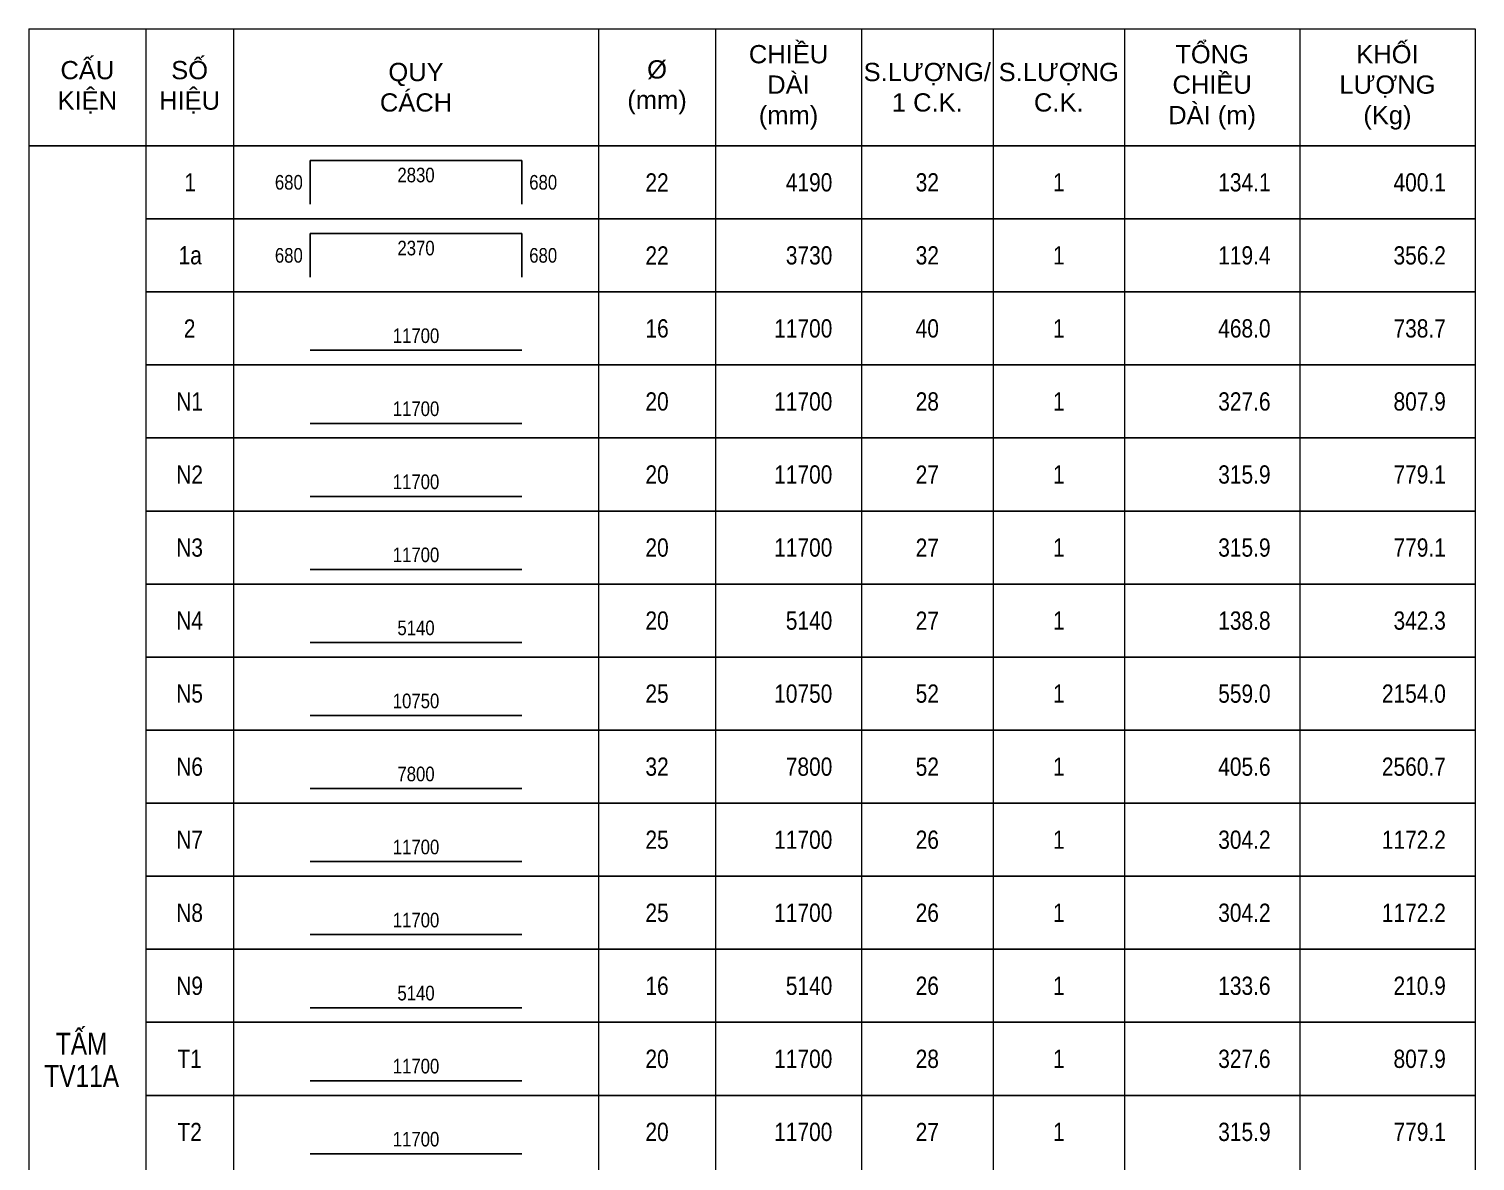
# Model space of a CAD drawing. Header units: millimetres. Extents: x -143483 to 1166745, y -1448440 to -1202244.
# Drawn here: x 521557 to 538057, y -1399673 to -1386757 of the extents above; entities that cross this region are included whole.
import ezdxf
from ezdxf.enums import TextEntityAlignment as Align

# ---------------------------------------------------------------- set-up
doc = ezdxf.new("R2010")
doc.units = ezdxf.units.MM
doc.header["$LTSCALE"] = 30
doc.layers.get('0').update_dxf_attribs({"lineweight": 9})
for name, color, linetype in [('ccu12-Dai', 6, 'Continuous'), ('ccu12-Manh', 8, 'Continuous'), ('ccu12-Text', 31, 'Continuous'), ('ccu12-Thay', 7, 'Continuous'), ('TEXT', 31, 'Continuous'), ('THEP', 4, 'Continuous')]:
    doc.layers.add(name, color=color, linetype=linetype)
doc.styles.add('ARIAL', font='arial_0.ttf')
doc.styles.add('Arial Narrow', font='ARIALN.TTF')
doc.styles.add('ccu11_simli', font='vnsimli.shx', dxfattribs={"width": 0.8})
doc.styles.add('ROMANS', font='arial_0.ttf', dxfattribs={"width": 0.8})

# ---------------------------------------------------------------- blocks, each defined once
blk = doc.blocks.new('TK_1')
at = {"layer": 'THEP'}
blk.add_lwpolyline([(2250, -800), (5150, -800)], dxfattribs=at)
at = {"layer": 'TEXT', "style": 'ROMANS', "width": 0.8}
for tag, p in [('SH', (600, -500)), ('DK', (7000, -500)), ('SL', (10700, -500)), ('SCK', (12500, -500))]:
    blk.add_attdef(tag, text='', height=250, dxfattribs=at).set_placement(p, align=Align.MIDDLE)
for tag, p in [('L', (9400, -500)), ('LA', (15400, -500)), ('KL', (17800, -500))]:
    blk.add_attdef(tag, text='', height=250, dxfattribs=at).set_placement(p, align=Align.MIDDLE_RIGHT)
blk.add_attdef('L1', text='', height=200, dxfattribs=at).set_placement((3700, -700), align=Align.CENTER)
blk = doc.blocks.new('TK_3')
at = {"layer": 'THEP'}
for p, q in [((2250, -200), (2250, -800)), ((5150, -200), (5150, -800))]:
    blk.add_line(p, q, dxfattribs=at)
blk.add_lwpolyline([(2250, -200), (5150, -200)], dxfattribs=at)
at = {"layer": 'TEXT', "style": 'ccu11_simli', "width": 0.8}
for tag, p in [('SH', (608, -500)), ('DK', (7000, -500)), ('SL', (10700, -500)), ('SCK', (12500, -500))]:
    blk.add_attdef(tag, text='', height=250, dxfattribs=at).set_placement(p, align=Align.MIDDLE)
blk.add_attdef('L2', text='', height=200, dxfattribs=at).set_placement((3700, -300), align=Align.TOP_CENTER)
for tag, height, p in [('L', 250, (9400, -500)), ('LA', 250, (15400, -500)), ('KL', 250, (17800, -500)), ('L1', 200, (2150, -500))]:
    blk.add_attdef(tag, text='', height=height, dxfattribs=at).set_placement(p, align=Align.MIDDLE_RIGHT)
blk.add_attdef('L3', text='', height=200, dxfattribs=at).set_placement((5250, -500), align=Align.MIDDLE_LEFT)

msp = doc.modelspace()

# ---------------------------------------------------------------- linework, layer by layer
for p, q in [((521557.22, -1386756.62), (538057.22, -1386756.62)), ((521557.22, -1386756.62), (521557.22, -1413923.29)), ((522890.56, -1386756.62), (522890.56, -1413923.29)), ((523890.56, -1386756.62), (523890.56, -1413923.29)), ((528057.22, -1386756.62), (528057.22, -1413923.29)), ((529390.56, -1386756.62), (529390.56, -1413923.29)), ((531057.22, -1386756.62), (531057.22, -1413923.29)), ((532557.22, -1386756.62), (532557.22, -1413923.29)), ((534057.22, -1386756.62), (534057.22, -1413923.29)), ((536057.22, -1386756.62), (536057.22, -1413923.29)), ((538057.22, -1386756.62), (538057.22, -1413923.29))]:
    msp.add_line(p, q)
at = {"layer": 'ccu12-Manh'}
for p, q in [((522890.56, -1388923.29), (538057.22, -1388923.29)), ((522890.56, -1389756.62), (538057.22, -1389756.62)), ((522890.56, -1390589.96), (538057.22, -1390589.96)), ((522890.56, -1391423.29), (538057.22, -1391423.29)), ((522890.56, -1392256.62), (538057.22, -1392256.62)), ((522890.56, -1393089.96), (538057.22, -1393089.96)), ((522890.56, -1393923.29), (538057.22, -1393923.29)), ((522890.56, -1394756.63), (538057.22, -1394756.63)), ((522890.56, -1395589.96), (538057.22, -1395589.96)), ((522890.56, -1396423.29), (538057.22, -1396423.29)), ((522890.56, -1397256.63), (538057.22, -1397256.63)), ((522890.56, -1398089.96), (538057.22, -1398089.96)), ((522890.56, -1398923.29), (538057.22, -1398923.29))]:
    msp.add_line(p, q, dxfattribs=at)
at = {"layer": 'ccu12-Thay'}
msp.add_line((521557.22, -1388089.96), (538057.22, -1388089.96), dxfattribs=at)

# ---------------------------------------------------------------- block references
at = {"layer": 'ccu12-Dai', "ltscale": 10000}
ref = msp.add_blockref('TK_3', (522890.56, -1388089.96), dxfattribs=dict(at, xscale=0.833333338333486, yscale=0.833333338333486, zscale=0.833333338333486))
ref.add_attrib('SH', '1', dxfattribs={"layer": 'TEXT', "color": 1, "ltscale": 10000, "height": 208.33, "style": 'Arial Narrow'}).set_placement((523397.22, -1388506.62), align=Align.MIDDLE)
ref.add_attrib('DK', '22', dxfattribs={"layer": 'TEXT', "color": 1, "ltscale": 10000, "height": 208.333, "style": 'Arial Narrow'}).set_placement((528723.89, -1388506.62), align=Align.MIDDLE)
ref.add_attrib('L', '4190', dxfattribs={"layer": 'TEXT', "ltscale": 10000, "height": 208.333, "style": 'Arial Narrow'}).set_placement((530723.89, -1388506.62), align=Align.MIDDLE_RIGHT)
ref.add_attrib('SL', '32', dxfattribs={"layer": 'TEXT', "color": 1, "ltscale": 10000, "height": 208.333, "style": 'Arial Narrow'}).set_placement((531807.22, -1388506.62), align=Align.MIDDLE)
ref.add_attrib('SCK', '1', dxfattribs={"layer": 'TEXT', "color": 1, "ltscale": 10000, "height": 208.33, "style": 'Arial Narrow'}).set_placement((533307.22, -1388506.62), align=Align.MIDDLE)
ref.add_attrib('LA', '134.1', dxfattribs={"layer": 'TEXT', "ltscale": 10000, "height": 208.333, "style": 'Arial Narrow'}).set_placement((535723.89, -1388506.62), align=Align.MIDDLE_RIGHT)
ref.add_attrib('KL', '400.1', dxfattribs={"layer": 'TEXT', "ltscale": 10000, "height": 208.333, "style": 'Arial Narrow'}).set_placement((537723.89, -1388506.62), align=Align.MIDDLE_RIGHT)
ref.add_attrib('L1', '680', dxfattribs={"layer": 'TEXT', "ltscale": 10000, "height": 166.667, "style": 'Arial Narrow'}).set_placement((524682.22, -1388506.62), align=Align.MIDDLE_RIGHT)
ref.add_attrib('L2', '2830', dxfattribs={"layer": 'TEXT', "ltscale": 10000, "height": 166.667, "style": 'Arial Narrow'}).set_placement((525973.89, -1388339.96), align=Align.TOP_CENTER)
ref.add_attrib('L3', '680', dxfattribs={"layer": 'TEXT', "ltscale": 10000, "height": 166.667, "style": 'Arial Narrow'}).set_placement((527265.56, -1388506.62), align=Align.MIDDLE_LEFT)
ref = msp.add_blockref('TK_3', (522890.56, -1388923.29), dxfattribs=dict(at, xscale=0.833333338333486, yscale=0.833333338333486, zscale=0.833333338333486))
ref.add_attrib('SH', '1a', dxfattribs={"layer": 'TEXT', "color": 1, "ltscale": 10000, "height": 208.333, "style": 'Arial Narrow'}).set_placement((523397.22, -1389339.96), align=Align.MIDDLE)
ref.add_attrib('DK', '22', dxfattribs={"layer": 'TEXT', "color": 1, "ltscale": 10000, "height": 208.333, "style": 'Arial Narrow'}).set_placement((528723.89, -1389339.96), align=Align.MIDDLE)
ref.add_attrib('L', '3730', dxfattribs={"layer": 'TEXT', "ltscale": 10000, "height": 208.333, "style": 'Arial Narrow'}).set_placement((530723.89, -1389339.96), align=Align.MIDDLE_RIGHT)
ref.add_attrib('SL', '32', dxfattribs={"layer": 'TEXT', "color": 1, "ltscale": 10000, "height": 208.333, "style": 'Arial Narrow'}).set_placement((531807.22, -1389339.96), align=Align.MIDDLE)
ref.add_attrib('SCK', '1', dxfattribs={"layer": 'TEXT', "color": 1, "ltscale": 10000, "height": 208.33, "style": 'Arial Narrow'}).set_placement((533307.22, -1389339.96), align=Align.MIDDLE)
ref.add_attrib('LA', '119.4', dxfattribs={"layer": 'TEXT', "ltscale": 10000, "height": 208.333, "style": 'Arial Narrow'}).set_placement((535723.89, -1389339.96), align=Align.MIDDLE_RIGHT)
ref.add_attrib('KL', '356.2', dxfattribs={"layer": 'TEXT', "ltscale": 10000, "height": 208.333, "style": 'Arial Narrow'}).set_placement((537723.89, -1389339.96), align=Align.MIDDLE_RIGHT)
ref.add_attrib('L1', '680', dxfattribs={"layer": 'TEXT', "ltscale": 10000, "height": 166.667, "style": 'Arial Narrow'}).set_placement((524682.22, -1389339.96), align=Align.MIDDLE_RIGHT)
ref.add_attrib('L2', '2370', dxfattribs={"layer": 'TEXT', "ltscale": 10000, "height": 166.667, "style": 'Arial Narrow'}).set_placement((525973.89, -1389173.29), align=Align.TOP_CENTER)
ref.add_attrib('L3', '680', dxfattribs={"layer": 'TEXT', "ltscale": 10000, "height": 166.667, "style": 'Arial Narrow'}).set_placement((527265.56, -1389339.96), align=Align.MIDDLE_LEFT)
ref = msp.add_blockref('TK_1', (522890.56, -1389756.62), dxfattribs=dict(at, xscale=0.833333338333486, yscale=0.833333338333486, zscale=0.833333338333486))
ref.add_attrib('SH', '2', dxfattribs={"layer": 'TEXT', "color": 1, "ltscale": 10000, "height": 208.33, "style": 'Arial Narrow'}).set_placement((523390.56, -1390173.29), align=Align.MIDDLE)
ref.add_attrib('DK', '16', dxfattribs={"layer": 'TEXT', "color": 1, "ltscale": 10000, "height": 208.333, "style": 'Arial Narrow'}).set_placement((528723.89, -1390173.29), align=Align.MIDDLE)
ref.add_attrib('L', '11700', dxfattribs={"layer": 'TEXT', "ltscale": 10000, "height": 208.333, "style": 'Arial Narrow'}).set_placement((530723.89, -1390173.29), align=Align.MIDDLE_RIGHT)
ref.add_attrib('SL', '40', dxfattribs={"layer": 'TEXT', "color": 1, "ltscale": 10000, "height": 208.333, "style": 'Arial Narrow'}).set_placement((531807.22, -1390173.29), align=Align.MIDDLE)
ref.add_attrib('SCK', '1', dxfattribs={"layer": 'TEXT', "color": 1, "ltscale": 10000, "height": 208.33, "style": 'Arial Narrow'}).set_placement((533307.22, -1390173.29), align=Align.MIDDLE)
ref.add_attrib('LA', '468.0', dxfattribs={"layer": 'TEXT', "ltscale": 10000, "height": 208.333, "style": 'Arial Narrow'}).set_placement((535723.89, -1390173.29), align=Align.MIDDLE_RIGHT)
ref.add_attrib('KL', '738.7', dxfattribs={"layer": 'TEXT', "ltscale": 10000, "height": 208.333, "style": 'Arial Narrow'}).set_placement((537723.89, -1390173.29), align=Align.MIDDLE_RIGHT)
ref.add_attrib('L1', '11700', dxfattribs={"layer": 'TEXT', "ltscale": 10000, "height": 166.667, "style": 'Arial Narrow'}).set_placement((525973.89, -1390339.96), align=Align.CENTER)
ref = msp.add_blockref('TK_1', (522890.56, -1390589.96), dxfattribs=dict(at, xscale=0.833333338333486, yscale=0.833333338333486, zscale=0.833333338333486))
ref.add_attrib('SH', 'N1', dxfattribs={"layer": 'TEXT', "color": 1, "ltscale": 10000, "height": 208.333, "style": 'Arial Narrow'}).set_placement((523390.56, -1391006.62), align=Align.MIDDLE)
ref.add_attrib('DK', '20', dxfattribs={"layer": 'TEXT', "color": 1, "ltscale": 10000, "height": 208.333, "style": 'Arial Narrow'}).set_placement((528723.89, -1391006.62), align=Align.MIDDLE)
ref.add_attrib('L', '11700', dxfattribs={"layer": 'TEXT', "ltscale": 10000, "height": 208.333, "style": 'Arial Narrow'}).set_placement((530723.89, -1391006.62), align=Align.MIDDLE_RIGHT)
ref.add_attrib('SL', '28', dxfattribs={"layer": 'TEXT', "color": 1, "ltscale": 10000, "height": 208.333, "style": 'Arial Narrow'}).set_placement((531807.22, -1391006.62), align=Align.MIDDLE)
ref.add_attrib('SCK', '1', dxfattribs={"layer": 'TEXT', "color": 1, "ltscale": 10000, "height": 208.33, "style": 'Arial Narrow'}).set_placement((533307.22, -1391006.62), align=Align.MIDDLE)
ref.add_attrib('LA', '327.6', dxfattribs={"layer": 'TEXT', "ltscale": 10000, "height": 208.333, "style": 'Arial Narrow'}).set_placement((535723.89, -1391006.62), align=Align.MIDDLE_RIGHT)
ref.add_attrib('KL', '807.9', dxfattribs={"layer": 'TEXT', "ltscale": 10000, "height": 208.333, "style": 'Arial Narrow'}).set_placement((537723.89, -1391006.62), align=Align.MIDDLE_RIGHT)
ref.add_attrib('L1', '11700', dxfattribs={"layer": 'TEXT', "ltscale": 10000, "height": 166.667, "style": 'Arial Narrow'}).set_placement((525973.89, -1391173.29), align=Align.CENTER)
ref = msp.add_blockref('TK_1', (522890.56, -1391423.29), dxfattribs=dict(at, xscale=0.833333338333486, yscale=0.833333338333486, zscale=0.833333338333486))
ref.add_attrib('SH', 'N2', dxfattribs={"layer": 'TEXT', "color": 1, "ltscale": 10000, "height": 208.333, "style": 'Arial Narrow'}).set_placement((523390.56, -1391839.96), align=Align.MIDDLE)
ref.add_attrib('DK', '20', dxfattribs={"layer": 'TEXT', "color": 1, "ltscale": 10000, "height": 208.333, "style": 'Arial Narrow'}).set_placement((528723.89, -1391839.96), align=Align.MIDDLE)
ref.add_attrib('L', '11700', dxfattribs={"layer": 'TEXT', "ltscale": 10000, "height": 208.333, "style": 'Arial Narrow'}).set_placement((530723.89, -1391839.96), align=Align.MIDDLE_RIGHT)
ref.add_attrib('SL', '27', dxfattribs={"layer": 'TEXT', "color": 1, "ltscale": 10000, "height": 208.333, "style": 'Arial Narrow'}).set_placement((531807.22, -1391839.96), align=Align.MIDDLE)
ref.add_attrib('SCK', '1', dxfattribs={"layer": 'TEXT', "color": 1, "ltscale": 10000, "height": 208.33, "style": 'Arial Narrow'}).set_placement((533307.22, -1391839.96), align=Align.MIDDLE)
ref.add_attrib('LA', '315.9', dxfattribs={"layer": 'TEXT', "ltscale": 10000, "height": 208.333, "style": 'Arial Narrow'}).set_placement((535723.89, -1391839.96), align=Align.MIDDLE_RIGHT)
ref.add_attrib('KL', '779.1', dxfattribs={"layer": 'TEXT', "ltscale": 10000, "height": 208.333, "style": 'Arial Narrow'}).set_placement((537723.89, -1391839.96), align=Align.MIDDLE_RIGHT)
ref.add_attrib('L1', '11700', dxfattribs={"layer": 'TEXT', "ltscale": 10000, "height": 166.667, "style": 'Arial Narrow'}).set_placement((525973.89, -1392006.62), align=Align.CENTER)
ref = msp.add_blockref('TK_1', (522890.56, -1392256.62), dxfattribs=dict(at, xscale=0.833333338333486, yscale=0.833333338333486, zscale=0.833333338333486))
ref.add_attrib('SH', 'N3', dxfattribs={"layer": 'TEXT', "color": 1, "ltscale": 10000, "height": 208.333, "style": 'Arial Narrow'}).set_placement((523390.56, -1392673.29), align=Align.MIDDLE)
ref.add_attrib('DK', '20', dxfattribs={"layer": 'TEXT', "color": 1, "ltscale": 10000, "height": 208.333, "style": 'Arial Narrow'}).set_placement((528723.89, -1392673.29), align=Align.MIDDLE)
ref.add_attrib('L', '11700', dxfattribs={"layer": 'TEXT', "ltscale": 10000, "height": 208.333, "style": 'Arial Narrow'}).set_placement((530723.89, -1392673.29), align=Align.MIDDLE_RIGHT)
ref.add_attrib('SL', '27', dxfattribs={"layer": 'TEXT', "color": 1, "ltscale": 10000, "height": 208.333, "style": 'Arial Narrow'}).set_placement((531807.22, -1392673.29), align=Align.MIDDLE)
ref.add_attrib('SCK', '1', dxfattribs={"layer": 'TEXT', "color": 1, "ltscale": 10000, "height": 208.33, "style": 'Arial Narrow'}).set_placement((533307.22, -1392673.29), align=Align.MIDDLE)
ref.add_attrib('LA', '315.9', dxfattribs={"layer": 'TEXT', "ltscale": 10000, "height": 208.333, "style": 'Arial Narrow'}).set_placement((535723.89, -1392673.29), align=Align.MIDDLE_RIGHT)
ref.add_attrib('KL', '779.1', dxfattribs={"layer": 'TEXT', "ltscale": 10000, "height": 208.333, "style": 'Arial Narrow'}).set_placement((537723.89, -1392673.29), align=Align.MIDDLE_RIGHT)
ref.add_attrib('L1', '11700', dxfattribs={"layer": 'TEXT', "ltscale": 10000, "height": 166.667, "style": 'Arial Narrow'}).set_placement((525973.89, -1392839.96), align=Align.CENTER)
ref = msp.add_blockref('TK_1', (522890.56, -1393089.96), dxfattribs=dict(at, xscale=0.833333338333486, yscale=0.833333338333486, zscale=0.833333338333486))
ref.add_attrib('SH', 'N4', dxfattribs={"layer": 'TEXT', "color": 1, "ltscale": 10000, "height": 208.333, "style": 'Arial Narrow'}).set_placement((523390.56, -1393506.62), align=Align.MIDDLE)
ref.add_attrib('DK', '20', dxfattribs={"layer": 'TEXT', "color": 1, "ltscale": 10000, "height": 208.333, "style": 'Arial Narrow'}).set_placement((528723.89, -1393506.62), align=Align.MIDDLE)
ref.add_attrib('L', '5140', dxfattribs={"layer": 'TEXT', "ltscale": 10000, "height": 208.333, "style": 'Arial Narrow'}).set_placement((530723.89, -1393506.62), align=Align.MIDDLE_RIGHT)
ref.add_attrib('SL', '27', dxfattribs={"layer": 'TEXT', "color": 1, "ltscale": 10000, "height": 208.333, "style": 'Arial Narrow'}).set_placement((531807.22, -1393506.62), align=Align.MIDDLE)
ref.add_attrib('SCK', '1', dxfattribs={"layer": 'TEXT', "color": 1, "ltscale": 10000, "height": 208.33, "style": 'Arial Narrow'}).set_placement((533307.22, -1393506.62), align=Align.MIDDLE)
ref.add_attrib('LA', '138.8', dxfattribs={"layer": 'TEXT', "ltscale": 10000, "height": 208.333, "style": 'Arial Narrow'}).set_placement((535723.89, -1393506.62), align=Align.MIDDLE_RIGHT)
ref.add_attrib('KL', '342.3', dxfattribs={"layer": 'TEXT', "ltscale": 10000, "height": 208.333, "style": 'Arial Narrow'}).set_placement((537723.89, -1393506.62), align=Align.MIDDLE_RIGHT)
ref.add_attrib('L1', '5140', dxfattribs={"layer": 'TEXT', "ltscale": 10000, "height": 166.667, "style": 'Arial Narrow'}).set_placement((525973.89, -1393673.29), align=Align.CENTER)
ref = msp.add_blockref('TK_1', (522890.56, -1393923.29), dxfattribs=dict(at, xscale=0.833333338333486, yscale=0.833333338333486, zscale=0.833333338333486))
ref.add_attrib('SH', 'N5', dxfattribs={"layer": 'TEXT', "color": 1, "ltscale": 10000, "height": 208.333, "style": 'Arial Narrow'}).set_placement((523390.56, -1394339.96), align=Align.MIDDLE)
ref.add_attrib('DK', '25', dxfattribs={"layer": 'TEXT', "color": 1, "ltscale": 10000, "height": 208.333, "style": 'Arial Narrow'}).set_placement((528723.89, -1394339.96), align=Align.MIDDLE)
ref.add_attrib('L', '10750', dxfattribs={"layer": 'TEXT', "ltscale": 10000, "height": 208.333, "style": 'Arial Narrow'}).set_placement((530723.89, -1394339.96), align=Align.MIDDLE_RIGHT)
ref.add_attrib('SL', '52', dxfattribs={"layer": 'TEXT', "color": 1, "ltscale": 10000, "height": 208.333, "style": 'Arial Narrow'}).set_placement((531807.22, -1394339.96), align=Align.MIDDLE)
ref.add_attrib('SCK', '1', dxfattribs={"layer": 'TEXT', "color": 1, "ltscale": 10000, "height": 208.33, "style": 'Arial Narrow'}).set_placement((533307.22, -1394339.96), align=Align.MIDDLE)
ref.add_attrib('LA', '559.0', dxfattribs={"layer": 'TEXT', "ltscale": 10000, "height": 208.333, "style": 'Arial Narrow'}).set_placement((535723.89, -1394339.96), align=Align.MIDDLE_RIGHT)
ref.add_attrib('KL', '2154.0', dxfattribs={"layer": 'TEXT', "ltscale": 10000, "height": 208.333, "style": 'Arial Narrow'}).set_placement((537723.89, -1394339.96), align=Align.MIDDLE_RIGHT)
ref.add_attrib('L1', '10750', dxfattribs={"layer": 'TEXT', "ltscale": 10000, "height": 166.667, "style": 'Arial Narrow'}).set_placement((525973.89, -1394506.62), align=Align.CENTER)
ref = msp.add_blockref('TK_1', (522890.56, -1394756.63), dxfattribs=dict(at, xscale=0.833333338333486, yscale=0.833333338333486, zscale=0.833333338333486))
ref.add_attrib('SH', 'N6', dxfattribs={"layer": 'TEXT', "color": 1, "ltscale": 10000, "height": 208.333, "style": 'Arial Narrow'}).set_placement((523390.56, -1395173.29), align=Align.MIDDLE)
ref.add_attrib('DK', '32', dxfattribs={"layer": 'TEXT', "color": 1, "ltscale": 10000, "height": 208.333, "style": 'Arial Narrow'}).set_placement((528723.89, -1395173.29), align=Align.MIDDLE)
ref.add_attrib('L', '7800', dxfattribs={"layer": 'TEXT', "ltscale": 10000, "height": 208.333, "style": 'Arial Narrow'}).set_placement((530723.89, -1395173.29), align=Align.MIDDLE_RIGHT)
ref.add_attrib('SL', '52', dxfattribs={"layer": 'TEXT', "color": 1, "ltscale": 10000, "height": 208.333, "style": 'Arial Narrow'}).set_placement((531807.22, -1395173.29), align=Align.MIDDLE)
ref.add_attrib('SCK', '1', dxfattribs={"layer": 'TEXT', "color": 1, "ltscale": 10000, "height": 208.33, "style": 'Arial Narrow'}).set_placement((533307.22, -1395173.29), align=Align.MIDDLE)
ref.add_attrib('LA', '405.6', dxfattribs={"layer": 'TEXT', "ltscale": 10000, "height": 208.333, "style": 'Arial Narrow'}).set_placement((535723.89, -1395173.29), align=Align.MIDDLE_RIGHT)
ref.add_attrib('KL', '2560.7', dxfattribs={"layer": 'TEXT', "ltscale": 10000, "height": 208.333, "style": 'Arial Narrow'}).set_placement((537723.89, -1395173.29), align=Align.MIDDLE_RIGHT)
ref.add_attrib('L1', '7800', dxfattribs={"layer": 'TEXT', "ltscale": 10000, "height": 166.667, "style": 'Arial Narrow'}).set_placement((525973.89, -1395339.96), align=Align.CENTER)
ref = msp.add_blockref('TK_1', (522890.56, -1395589.96), dxfattribs=dict(at, xscale=0.833333338333486, yscale=0.833333338333486, zscale=0.833333338333486))
ref.add_attrib('SH', 'N7', dxfattribs={"layer": 'TEXT', "color": 1, "ltscale": 10000, "height": 208.333, "style": 'Arial Narrow'}).set_placement((523390.56, -1396006.63), align=Align.MIDDLE)
ref.add_attrib('DK', '25', dxfattribs={"layer": 'TEXT', "color": 1, "ltscale": 10000, "height": 208.333, "style": 'Arial Narrow'}).set_placement((528723.89, -1396006.63), align=Align.MIDDLE)
ref.add_attrib('L', '11700', dxfattribs={"layer": 'TEXT', "ltscale": 10000, "height": 208.333, "style": 'Arial Narrow'}).set_placement((530723.89, -1396006.63), align=Align.MIDDLE_RIGHT)
ref.add_attrib('SL', '26', dxfattribs={"layer": 'TEXT', "color": 1, "ltscale": 10000, "height": 208.333, "style": 'Arial Narrow'}).set_placement((531807.22, -1396006.63), align=Align.MIDDLE)
ref.add_attrib('SCK', '1', dxfattribs={"layer": 'TEXT', "color": 1, "ltscale": 10000, "height": 208.33, "style": 'Arial Narrow'}).set_placement((533307.22, -1396006.63), align=Align.MIDDLE)
ref.add_attrib('LA', '304.2', dxfattribs={"layer": 'TEXT', "ltscale": 10000, "height": 208.333, "style": 'Arial Narrow'}).set_placement((535723.89, -1396006.63), align=Align.MIDDLE_RIGHT)
ref.add_attrib('KL', '1172.2', dxfattribs={"layer": 'TEXT', "ltscale": 10000, "height": 208.333, "style": 'Arial Narrow'}).set_placement((537723.89, -1396006.63), align=Align.MIDDLE_RIGHT)
ref.add_attrib('L1', '11700', dxfattribs={"layer": 'TEXT', "ltscale": 10000, "height": 166.667, "style": 'Arial Narrow'}).set_placement((525973.89, -1396173.29), align=Align.CENTER)
ref = msp.add_blockref('TK_1', (522890.56, -1396423.29), dxfattribs=dict(at, xscale=0.833333338333486, yscale=0.833333338333486, zscale=0.833333338333486))
ref.add_attrib('SH', 'N8', dxfattribs={"layer": 'TEXT', "color": 1, "ltscale": 10000, "height": 208.333, "style": 'Arial Narrow'}).set_placement((523390.56, -1396839.96), align=Align.MIDDLE)
ref.add_attrib('DK', '25', dxfattribs={"layer": 'TEXT', "color": 1, "ltscale": 10000, "height": 208.333, "style": 'Arial Narrow'}).set_placement((528723.89, -1396839.96), align=Align.MIDDLE)
ref.add_attrib('L', '11700', dxfattribs={"layer": 'TEXT', "ltscale": 10000, "height": 208.333, "style": 'Arial Narrow'}).set_placement((530723.89, -1396839.96), align=Align.MIDDLE_RIGHT)
ref.add_attrib('SL', '26', dxfattribs={"layer": 'TEXT', "color": 1, "ltscale": 10000, "height": 208.333, "style": 'Arial Narrow'}).set_placement((531807.22, -1396839.96), align=Align.MIDDLE)
ref.add_attrib('SCK', '1', dxfattribs={"layer": 'TEXT', "color": 1, "ltscale": 10000, "height": 208.33, "style": 'Arial Narrow'}).set_placement((533307.22, -1396839.96), align=Align.MIDDLE)
ref.add_attrib('LA', '304.2', dxfattribs={"layer": 'TEXT', "ltscale": 10000, "height": 208.333, "style": 'Arial Narrow'}).set_placement((535723.89, -1396839.96), align=Align.MIDDLE_RIGHT)
ref.add_attrib('KL', '1172.2', dxfattribs={"layer": 'TEXT', "ltscale": 10000, "height": 208.333, "style": 'Arial Narrow'}).set_placement((537723.89, -1396839.96), align=Align.MIDDLE_RIGHT)
ref.add_attrib('L1', '11700', dxfattribs={"layer": 'TEXT', "ltscale": 10000, "height": 166.667, "style": 'Arial Narrow'}).set_placement((525973.89, -1397006.63), align=Align.CENTER)
ref = msp.add_blockref('TK_1', (522890.56, -1397256.63), dxfattribs=dict(at, xscale=0.833333338333486, yscale=0.833333338333486, zscale=0.833333338333486))
ref.add_attrib('SH', 'N9', dxfattribs={"layer": 'TEXT', "color": 1, "ltscale": 10000, "height": 208.333, "style": 'Arial Narrow'}).set_placement((523390.56, -1397673.29), align=Align.MIDDLE)
ref.add_attrib('DK', '16', dxfattribs={"layer": 'TEXT', "color": 1, "ltscale": 10000, "height": 208.333, "style": 'Arial Narrow'}).set_placement((528723.89, -1397673.29), align=Align.MIDDLE)
ref.add_attrib('L', '5140', dxfattribs={"layer": 'TEXT', "ltscale": 10000, "height": 208.333, "style": 'Arial Narrow'}).set_placement((530723.89, -1397673.29), align=Align.MIDDLE_RIGHT)
ref.add_attrib('SL', '26', dxfattribs={"layer": 'TEXT', "color": 1, "ltscale": 10000, "height": 208.333, "style": 'Arial Narrow'}).set_placement((531807.22, -1397673.29), align=Align.MIDDLE)
ref.add_attrib('SCK', '1', dxfattribs={"layer": 'TEXT', "color": 1, "ltscale": 10000, "height": 208.33, "style": 'Arial Narrow'}).set_placement((533307.22, -1397673.29), align=Align.MIDDLE)
ref.add_attrib('LA', '133.6', dxfattribs={"layer": 'TEXT', "ltscale": 10000, "height": 208.333, "style": 'Arial Narrow'}).set_placement((535723.89, -1397673.29), align=Align.MIDDLE_RIGHT)
ref.add_attrib('KL', '210.9', dxfattribs={"layer": 'TEXT', "ltscale": 10000, "height": 208.333, "style": 'Arial Narrow'}).set_placement((537723.89, -1397673.29), align=Align.MIDDLE_RIGHT)
ref.add_attrib('L1', '5140', dxfattribs={"layer": 'TEXT', "ltscale": 10000, "height": 166.667, "style": 'Arial Narrow'}).set_placement((525973.89, -1397839.96), align=Align.CENTER)
ref = msp.add_blockref('TK_1', (522890.56, -1398089.96), dxfattribs=dict(at, xscale=0.833333338333486, yscale=0.833333338333486, zscale=0.833333338333486))
ref.add_attrib('SH', 'T1', dxfattribs={"layer": 'TEXT', "color": 1, "ltscale": 10000, "height": 208.333, "style": 'Arial Narrow'}).set_placement((523390.56, -1398506.63), align=Align.MIDDLE)
ref.add_attrib('DK', '20', dxfattribs={"layer": 'TEXT', "color": 1, "ltscale": 10000, "height": 208.333, "style": 'Arial Narrow'}).set_placement((528723.89, -1398506.63), align=Align.MIDDLE)
ref.add_attrib('L', '11700', dxfattribs={"layer": 'TEXT', "ltscale": 10000, "height": 208.333, "style": 'Arial Narrow'}).set_placement((530723.89, -1398506.63), align=Align.MIDDLE_RIGHT)
ref.add_attrib('SL', '28', dxfattribs={"layer": 'TEXT', "color": 1, "ltscale": 10000, "height": 208.333, "style": 'Arial Narrow'}).set_placement((531807.22, -1398506.63), align=Align.MIDDLE)
ref.add_attrib('SCK', '1', dxfattribs={"layer": 'TEXT', "color": 1, "ltscale": 10000, "height": 208.33, "style": 'Arial Narrow'}).set_placement((533307.22, -1398506.63), align=Align.MIDDLE)
ref.add_attrib('LA', '327.6', dxfattribs={"layer": 'TEXT', "ltscale": 10000, "height": 208.333, "style": 'Arial Narrow'}).set_placement((535723.89, -1398506.63), align=Align.MIDDLE_RIGHT)
ref.add_attrib('KL', '807.9', dxfattribs={"layer": 'TEXT', "ltscale": 10000, "height": 208.333, "style": 'Arial Narrow'}).set_placement((537723.89, -1398506.63), align=Align.MIDDLE_RIGHT)
ref.add_attrib('L1', '11700', dxfattribs={"layer": 'TEXT', "ltscale": 10000, "height": 166.667, "style": 'Arial Narrow'}).set_placement((525973.89, -1398673.29), align=Align.CENTER)
ref = msp.add_blockref('TK_1', (522890.56, -1398923.29), dxfattribs=dict(at, xscale=0.833333338333486, yscale=0.833333338333486, zscale=0.833333338333486))
ref.add_attrib('SH', 'T2', dxfattribs={"layer": 'TEXT', "color": 1, "ltscale": 10000, "height": 208.333, "style": 'Arial Narrow'}).set_placement((523390.56, -1399339.96), align=Align.MIDDLE)
ref.add_attrib('DK', '20', dxfattribs={"layer": 'TEXT', "color": 1, "ltscale": 10000, "height": 208.333, "style": 'Arial Narrow'}).set_placement((528723.89, -1399339.96), align=Align.MIDDLE)
ref.add_attrib('L', '11700', dxfattribs={"layer": 'TEXT', "ltscale": 10000, "height": 208.333, "style": 'Arial Narrow'}).set_placement((530723.89, -1399339.96), align=Align.MIDDLE_RIGHT)
ref.add_attrib('SL', '27', dxfattribs={"layer": 'TEXT', "color": 1, "ltscale": 10000, "height": 208.333, "style": 'Arial Narrow'}).set_placement((531807.22, -1399339.96), align=Align.MIDDLE)
ref.add_attrib('SCK', '1', dxfattribs={"layer": 'TEXT', "color": 1, "ltscale": 10000, "height": 208.33, "style": 'Arial Narrow'}).set_placement((533307.22, -1399339.96), align=Align.MIDDLE)
ref.add_attrib('LA', '315.9', dxfattribs={"layer": 'TEXT', "ltscale": 10000, "height": 208.333, "style": 'Arial Narrow'}).set_placement((535723.89, -1399339.96), align=Align.MIDDLE_RIGHT)
ref.add_attrib('KL', '779.1', dxfattribs={"layer": 'TEXT', "ltscale": 10000, "height": 208.333, "style": 'Arial Narrow'}).set_placement((537723.89, -1399339.96), align=Align.MIDDLE_RIGHT)
ref.add_attrib('L1', '11700', dxfattribs={"layer": 'TEXT', "ltscale": 10000, "height": 166.667, "style": 'Arial Narrow'}).set_placement((525973.89, -1399506.63), align=Align.CENTER)

# ---------------------------------------------------------------- texts
at = {"layer": 'ccu12-Text', "color": 2, "style": 'ARIAL', "width": 0.8}
for s, p in [('TẤM', (522158.94, -1398459.62)), ('TV11A', (522158.94, -1398827.29))]:
    msp.add_text(s, height=250, dxfattribs=at).set_placement(p, align=Align.CENTER)
at = {"layer": 'TEXT', "ltscale": 10000, "attachment_point": 5, "style": 'ARIAL'}
for s, insert, char_height, width in [('CHIỀU DÀI (mm)', (530223.89, -1387423.29), 208.3333, 1177.2397), ('TỔNG CHIỀU DÀI (m)', (535057.22, -1387423.29), 208.3333, 1177.2397), ('KHỐI LƯỢNG (Kg)', (537057.22, -1387423.29), 208.3333, 1511.1414), ('CẤU KIỆN', (522223.89, -1387423.29), 208.333, 543.4288), ('SỐ HIỆU', (523390.56, -1387423.29), 208.333, 556.2756), ('QUY CÁCH', (525973.89, -1387423.29), 208.333, 1228.9677), ('%%c (mm)', (528723.89, -1387423.29), 208.333, 542.9741), ('S.LƯỢNG/ 1 C.K.', (531807.22, -1387423.29), 208.3333, 1161.8918), ('S.LƯỢNG C.K.', (533307.22, -1387423.29), 208.3333, 1097.2033)]:
    msp.add_mtext(s, dxfattribs=dict(at, insert=insert, char_height=char_height, width=width))

doc.saveas('drawing.dxf')
